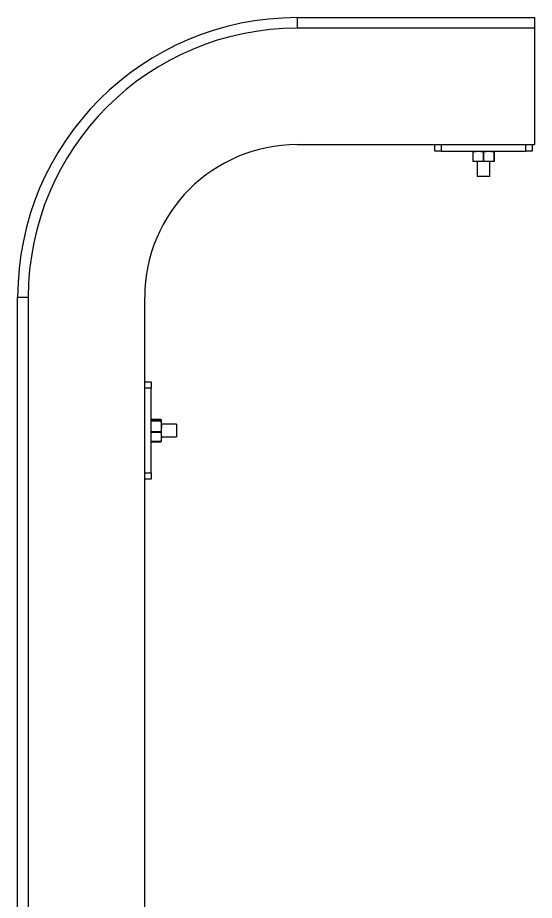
# Model space of a CAD drawing. Header units: millimetres. Extents: x 3916 to 10869, y 6515 to 11511.
# Drawn here: x 6076.3 to 6320.3, y 9828.8 to 10245.8 of the extents above; entities that cross this region are included whole.
import ezdxf

# ---------------------------------------------------------------- set-up
doc = ezdxf.new("R2010")
doc.units = ezdxf.units.MM
doc.header["$LTSCALE"] = 50

msp = doc.modelspace()

# ---------------------------------------------------------------- linework, layer by layer
at = {"color": 7, "linetype": 'Continuous', "lineweight": 25}
for p, q in [((6208.309, 10245.787), (6208.309, 10240.787)), ((6208.309, 10245.787), (6320.309, 10245.787)), ((6320.309, 10245.787), (6320.309, 10240.787)), ((6320.309, 10240.787), (6208.309, 10240.787)), ((6320.309, 10240.787), (6320.309, 10185.787)), ((6208.309, 10185.787), (6273.309, 10185.787)), ((6273.309, 10182.787), (6273.309, 10185.787)), ((6273.309, 10185.787), (6276.309, 10185.787)), ((6276.309, 10182.787), (6273.309, 10182.787)), ((6276.309, 10185.787), (6276.309, 10182.787)), ((6276.309, 10185.787), (6316.309, 10185.787)), ((6276.309, 10182.787), (6316.309, 10182.787)), ((6291.309, 10182.787), (6291.309, 10182.354)), ((6291.35, 10182.354), (6293.809, 10182.787)), ((6293.809, 10182.787), (6296.268, 10182.354)), ((6296.35, 10182.354), (6298.809, 10182.787)), ((6298.809, 10182.787), (6301.268, 10182.354)), ((6301.309, 10182.354), (6301.309, 10182.787)), ((6316.309, 10182.787), (6316.309, 10185.787)), ((6316.309, 10185.787), (6319.309, 10185.787)), ((6319.309, 10182.787), (6316.309, 10182.787)), ((6319.309, 10185.787), (6320.309, 10185.787)), ((6319.309, 10185.787), (6319.309, 10182.787)), ((6291.35, 10182.354), (6291.309, 10182.354)), ((6291.309, 10182.354), (6291.309, 10177.787)), ((6291.35, 10177.787), (6291.35, 10182.354)), ((6296.35, 10182.354), (6296.268, 10182.354)), ((6296.268, 10182.354), (6296.268, 10177.787)), ((6296.35, 10177.787), (6296.35, 10182.354)), ((6301.268, 10182.354), (6301.268, 10177.787)), ((6301.309, 10182.354), (6301.268, 10182.354)), ((6301.309, 10177.787), (6301.309, 10182.354)), ((6291.35, 10177.787), (6291.309, 10177.787)), ((6296.268, 10177.787), (6291.35, 10177.787)), ((6293.309, 10177.787), (6293.309, 10170.787)), ((6296.35, 10177.787), (6296.268, 10177.787)), ((6301.268, 10177.787), (6296.35, 10177.787)), ((6299.309, 10170.787), (6299.309, 10177.787)), ((6301.309, 10177.787), (6301.268, 10177.787)), ((6299.309, 10170.787), (6293.309, 10170.787)), ((6076.309, 9590.881), (6076.309, 10113.787)), ((6076.309, 10113.787), (6081.309, 10113.787)), ((6081.309, 10113.787), (6081.309, 9590.837)), ((6136.309, 10073.787), (6136.309, 10113.787)), ((6136.309, 10073.787), (6139.309, 10073.787)), ((6136.309, 10070.787), (6136.309, 10073.787)), ((6139.309, 10070.787), (6136.309, 10070.787)), ((6136.309, 10030.787), (6136.309, 10070.787)), ((6139.309, 10073.787), (6139.309, 10070.787)), ((6139.309, 10030.787), (6139.309, 10070.787)), ((6139.309, 10056.117), (6143.876, 10056.117)), ((6143.876, 10055.37), (6139.309, 10055.37)), ((6139.309, 10055.32), (6143.876, 10055.32)), ((6143.876, 10056.117), (6143.994, 10056.016)), ((6144.309, 10055.744), (6143.876, 10055.37)), ((6143.876, 10055.32), (6143.876, 10055.37)), ((6143.876, 10055.32), (6144.309, 10052.696)), ((6144.209, 10055.83), (6144.309, 10055.744)), ((6144.309, 10055.744), (6144.309, 10055.787)), ((6144.309, 10052.696), (6144.309, 10055.744)), ((6151.309, 10053.787), (6144.309, 10053.787)), ((6151.309, 10053.787), (6151.309, 10047.787)), ((6143.876, 10050.072), (6139.309, 10050.072)), ((6139.309, 10049.991), (6143.876, 10049.991)), ((6144.309, 10052.696), (6143.876, 10050.072)), ((6143.876, 10049.991), (6143.876, 10050.072)), ((6143.876, 10049.991), (6144.309, 10047.74)), ((6144.309, 10047.74), (6144.309, 10052.696)), ((6143.876, 10045.488), (6139.309, 10045.488)), ((6139.309, 10045.457), (6143.876, 10045.457)), ((6144.309, 10047.74), (6143.876, 10045.488)), ((6143.876, 10045.457), (6144.209, 10045.744)), ((6143.876, 10045.457), (6143.876, 10045.488)), ((6144.309, 10047.787), (6151.309, 10047.787)), ((6144.309, 10045.787), (6144.309, 10047.74)), ((6136.309, 10030.787), (6139.309, 10030.787)), ((6136.309, 10027.787), (6136.309, 10030.787)), ((6139.309, 10030.787), (6139.309, 10027.787)), ((6136.309, 9695.787), (6136.309, 10027.787)), ((6139.309, 10027.787), (6136.309, 10027.787))]:
    msp.add_line(p, q, dxfattribs=at)
for radius in [132, 127, 72]:
    msp.add_arc((6208.309, 10113.787), radius, 90, 180, dxfattribs=at)

doc.saveas('drawing.dxf')
